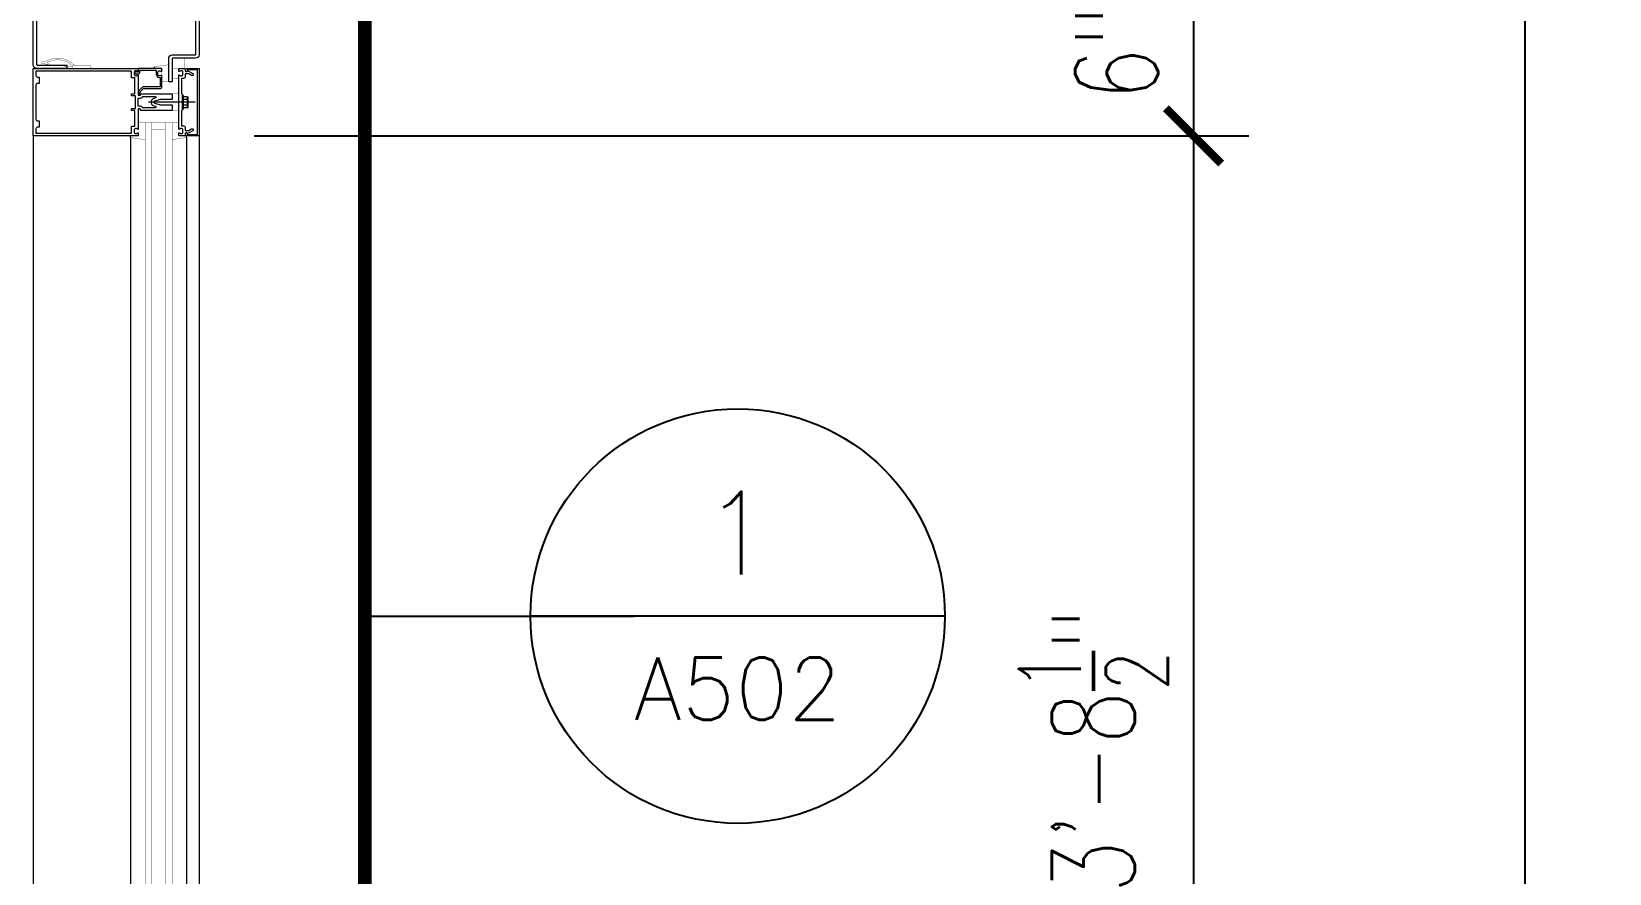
# Model space of a CAD drawing. Header units: inches. Extents: x 3850 to 5846, y -3 to 909.
# Drawn here: x 5740.9 to 5798, y 536.3 to 566.8 of the extents above; entities that cross this region are included whole.
import ezdxf
from ezdxf.enums import TextEntityAlignment as Align

# ---------------------------------------------------------------- set-up
doc = ezdxf.new("R2010")
doc.units = ezdxf.units.IN
doc.header["$LTSCALE"] = 0.5
doc.header["$MEASUREMENT"] = 0
doc.linetypes.add('HIDDEN2', pattern=[0.1875, 0.125, -0.0625])
doc.layers.get('0').update_dxf_attribs({"lineweight": 18})
doc.layers.get('Defpoints').update_dxf_attribs({"color": 140, "lineweight": 18})
for name, color, linetype, lineweight in [('A-Anno-Dims', 211, 'Continuous', 18), ('A-Detl-Fine', 90, 'Continuous', 18), ('A-Detl-Iden', 151, 'Continuous', 25), ('A-Detl-Medm', 31, 'Continuous', 25), ('A-Detl-Thin', 150, 'Continuous', 18), ('A-Detl-Wide', 213, 'Continuous', 50)]:
    doc.layers.add(name, color=color, linetype=linetype, lineweight=lineweight)
doc.styles.add('Arch-Dim', font='romans.shx', dxfattribs={"width": 0.75})
doc.styles.add('RomanS', font='romans.shx')
doc.dimstyles.new('Aec-Arch-I-96', dxfattribs={"dimscale": 96, "dimtxt": 0.09375, "dimasz": 0.0625, "dimexe": 0.0625, "dimexo": 0.0625, "dimgap": 0.03125, "dimtad": 1, "dimdec": 4, "dimzin": 3, "dimdsep": 46, "dimlunit": 4, "dimtxsty": 'Arch-Dim', "dimblk": 'ARCHTICK', "dimcen": 0.09375, "dimazin": 2, "dimtfac": 0.75, "dimtdec": 4, "dimtix": 1, "dimtmove": 2, "dimatfit": 2, "dimfxl": 1, "dimtolj": 1, "dimtzin": 0, "dimarcsym": 0})

# ---------------------------------------------------------------- blocks, each defined once
blk = doc.blocks.new('_ArchTick')
at = {"color": 0, "linetype": 'ByBlock', "const_width": 0.15}
blk.add_lwpolyline([(-0.5, -0.5), (0.5, 0.5)], dxfattribs=at)
blk = doc.blocks.new('Anno_Detail_A2')
at = {"color": 0, "linetype": 'ByBlock', "lineweight": -2}
blk.add_line((2.5, 0), (-2.5, 0), dxfattribs=at)
blk.add_circle((0, 0), 2.5, dxfattribs=at)
at = {"color": 0, "linetype": 'ByBlock', "lineweight": -2, "style": 'RomanS'}
blk.add_attdef('NUMBER', text='', height=1, dxfattribs=at).set_placement((0, 0.5), align=Align.CENTER)
blk.add_attdef('SHEET', text='', height=0.75, dxfattribs=at).set_placement((0, -0.5), align=Align.TOP_CENTER)
blk = doc.blocks.new('*D238')
at = {"layer": 'A-Anno-Dims', "color": 0, "lineweight": -2, "transparency": 16777216}
for p, q in [((5748.92, 569.004), (5796.92, 569.004)), ((5794.92, 409.004), (5794.92, 569.004)), ((5636.92, 409.004), (5796.92, 409.004))]:
    blk.add_line(p, q, dxfattribs=at)
at = {"layer": 'Defpoints', "color": 0, "transparency": 16777216}
for p in [(5746.92, 569.004), (5794.92, 569.004), (5634.92, 409.004)]:
    blk.add_point(p, dxfattribs=at)
at = {"layer": 'A-Anno-Dims', "color": 0, "lineweight": -2, "transparency": 16777216, "xscale": 2, "yscale": 2, "zscale": 2}
for p, rotation in [((5794.92, 569.004), 90), ((5794.92, 409.004), 270)]:
    blk.add_blockref('_ArchTick', p, dxfattribs=dict(at, rotation=rotation))
at = {"layer": 'A-Anno-Dims', "color": 0, "transparency": 16777216, "insert": (5792.135, 489.004), "char_height": 3, "attachment_point": 5, "rotation": 90, "style": 'Arch-Dim'}
blk.add_mtext('\\A1;13\'-4"', dxfattribs=at)
blk = doc.blocks.new('*D241')
at = {"layer": 'A-Anno-Dims', "color": 0, "lineweight": -2, "transparency": 16777216}
for p, q in [((5748.92, 810.25), (5808.921, 810.25)), ((5806.921, 57), (5806.921, 810.25)), ((5748.92, 57), (5808.921, 57))]:
    blk.add_line(p, q, dxfattribs=at)
at = {"layer": 'Defpoints', "color": 0, "transparency": 16777216}
for p in [(5746.92, 810.25), (5806.921, 810.25), (5746.92, 57)]:
    blk.add_point(p, dxfattribs=at)
at = {"layer": 'A-Anno-Dims', "color": 0, "lineweight": -2, "transparency": 16777216, "xscale": 2, "yscale": 2, "zscale": 2}
for p, rotation in [((5806.921, 810.25), 90), ((5806.921, 57), 270)]:
    blk.add_blockref('_ArchTick', p, dxfattribs=dict(at, rotation=rotation))
at = {"layer": 'A-Anno-Dims', "color": 0, "transparency": 16777216, "insert": (5803.296, 433.625), "char_height": 3, "attachment_point": 5, "rotation": 90, "style": 'Arch-Dim'}
blk.add_mtext('\\A1;62\'-9{\\H0.750000x;\\S1/4;}"', dxfattribs=at)
blk = doc.blocks.new('*D254')
at = {"layer": 'A-Detl-Wide', "color": 0, "lineweight": -2, "transparency": 16777216}
for p, q in [((5742.419, 569.003), (5784.92, 569.003)), ((5782.92, 569.003), (5782.92, 563)), ((5748.92, 563), (5784.92, 563))]:
    blk.add_line(p, q, dxfattribs=at)
at = {"layer": 'Defpoints', "color": 0, "transparency": 16777216}
for p in [(5740.419, 569.003), (5746.92, 563), (5782.92, 563)]:
    blk.add_point(p, dxfattribs=at)
at = {"layer": 'A-Detl-Wide', "color": 0, "lineweight": -2, "transparency": 16777216, "xscale": 2, "yscale": 2, "zscale": 2}
for p, rotation in [((5782.92, 569.003), 90), ((5782.92, 563), 270)]:
    blk.add_blockref('_ArchTick', p, dxfattribs=dict(at, rotation=rotation))
at = {"layer": 'A-Detl-Wide', "color": 0, "transparency": 16777216, "insert": (5780.134, 566.001), "char_height": 3, "attachment_point": 5, "rotation": 90, "style": 'Arch-Dim'}
blk.add_mtext('\\A1;6"', dxfattribs=at)
blk = doc.blocks.new('*D255')
at = {"layer": 'A-Detl-Wide', "color": 0, "lineweight": -2, "transparency": 16777216}
for p, q in [((5748.92, 563), (5784.92, 563)), ((5782.92, 563), (5782.92, 518.503)), ((5748.92, 518.503), (5784.92, 518.503))]:
    blk.add_line(p, q, dxfattribs=at)
at = {"layer": 'Defpoints', "color": 0, "transparency": 16777216}
for p in [(5746.92, 563), (5746.92, 518.503), (5782.92, 518.503)]:
    blk.add_point(p, dxfattribs=at)
at = {"layer": 'A-Detl-Wide', "color": 0, "lineweight": -2, "transparency": 16777216, "xscale": 2, "yscale": 2, "zscale": 2}
for p, rotation in [((5782.92, 563), 90), ((5782.92, 518.503), 270)]:
    blk.add_blockref('_ArchTick', p, dxfattribs=dict(at, rotation=rotation))
at = {"layer": 'A-Detl-Wide', "color": 0, "transparency": 16777216, "insert": (5779.295, 540.751), "char_height": 3, "attachment_point": 5, "rotation": 90, "style": 'Arch-Dim'}
blk.add_mtext('\\A1;3\'-8{\\H0.750000x;\\S1/2;}"', dxfattribs=at)

msp = doc.modelspace()

# ---------------------------------------------------------------- linework, layer by layer
at = {"layer": 'A-Detl-Fine'}
for p, q in [((5745.29302, 565.50205), (5745.29302, 565.44341)), ((5746.35572, 564.46471), (5746.31572, 564.46471)), ((5746.31572, 563.96471), (5746.31572, 564.46471)), ((5746.35572, 563.96471), (5746.35572, 564.46471)), ((5746.4954, 564.41763), (5746.35572, 564.41763)), ((5746.49933, 564.02812), (5746.49933, 564.40131)), ((5746.51803, 564.40131), (5746.49933, 564.40131)), ((5746.53033, 564.06253), (5746.53033, 564.3669)), ((5746.78144, 564.22152), (5745.08763, 564.22152)), ((5746.35572, 563.96471), (5746.31572, 563.96471)), ((5746.4954, 564.31617), (5746.35572, 564.31617)), ((5746.4954, 564.11325), (5746.35572, 564.11325)), ((5746.4954, 564.0118), (5746.35572, 564.0118)), ((5746.51803, 564.02812), (5746.49933, 564.02812)), ((5744.43796, 562.94097), (5744.43796, 562.99998)), ((5744.43796, 562.94097), (5744.43796, 518.56169)), ((5746.4701, 562.94097), (5746.4701, 563.00176)), ((5746.4701, 562.94097), (5746.4701, 518.56169))]:
    msp.add_line(p, q, dxfattribs=at)
at = {"layer": 'A-Detl-Fine', "const_width": 0.01111}
for points in [[(5741.25101, 565.68988), (5741.23574, 565.68573), (5741.22486, 565.67485), (5741.22071, 565.65958)], [(5741.22071, 565.65958), (5741.22352, 565.64685), (5741.23119, 565.63664), (5741.24261, 565.63045)], [(5741.24259, 565.63045), (5741.50757, 565.56467)], [(5741.25716, 565.68928), (5741.25518, 565.68959), (5741.25308, 565.6898), (5741.25101, 565.68988)], [(5741.33013, 565.67115), (5741.2572, 565.68926)], [(5741.7957, 565.81563), (5741.7254, 565.81234), (5741.65532, 565.8027), (5741.58609, 565.78706), (5741.51832, 565.76573), (5741.45262, 565.73907), (5741.38962, 565.70741), (5741.32994, 565.67108)], [(5741.7957, 565.75504), (5741.71729, 565.75083), (5741.63974, 565.73848), (5741.5639, 565.71841), (5741.49063, 565.69106), (5741.42079, 565.65685)], [(5741.51592, 565.58167), (5741.42172, 565.65694)], [(5741.50757, 565.56469), (5741.5084, 565.56452), (5741.50925, 565.5644), (5741.5101, 565.56435)], [(5741.5101, 565.56435), (5741.51496, 565.56567), (5741.51841, 565.56913), (5741.51973, 565.57398)], [(5741.51973, 565.57398), (5741.51927, 565.57691), (5741.51795, 565.57954), (5741.5159, 565.58165)], [(5742.40922, 565.5426), (5742.36538, 565.58733), (5742.31821, 565.62856), (5742.26801, 565.66612), (5742.2151, 565.69986), (5742.1598, 565.72962), (5742.10244, 565.75524), (5742.04332, 565.77655), (5741.98277, 565.79341), (5741.9211, 565.80565), (5741.85864, 565.8131), (5741.7957, 565.81563)], [(5742.36103, 565.5051), (5742.31628, 565.55042), (5742.26796, 565.59165), (5742.21642, 565.62864), (5742.16203, 565.66121), (5742.10514, 565.68921), (5742.04611, 565.71248), (5741.98529, 565.73086), (5741.92305, 565.74419), (5741.85973, 565.7523), (5741.7957, 565.75504)], [(5742.36124, 565.50362), (5742.01842, 565.50362)], [(5742.01842, 565.50362), (5742.01842, 565.47332)], [(5742.99565, 565.54077), (5742.40931, 565.54077)], [(5742.99565, 565.44304), (5742.99565, 565.54077)], [(5745.82072, 565.57685), (5745.29302, 565.50205)], [(5746.40817, 565.80846), (5746.39445, 565.74731), (5746.38622, 565.68495), (5746.38348, 565.62198)], [(5746.38348, 565.62198), (5746.38622, 565.55901), (5746.39445, 565.49665), (5746.40817, 565.4355)], [(5742.04873, 565.44304), (5742.03346, 565.44718), (5742.02259, 565.45806), (5742.01844, 565.47332)], [(5742.04873, 565.44304), (5742.99565, 565.44304)], [(5745.29302, 565.44341), (5745.40601, 565.44341)], [(5745.57641, 564.97435), (5745.82072, 564.97435)], [(5745.94286, 565.44267), (5746.18718, 565.44267)], [(5746.18718, 565.09085), (5745.94286, 565.09085)], [(5746.18693, 564.52739), (5745.94264, 564.52739)], [(5745.94264, 563.91565), (5746.18693, 563.91565)], [(5744.72135, 563.46867), (5744.96566, 563.46867)], [(5746.18671, 563.46867), (5745.94239, 563.46867)], [(5744.96566, 562.86619), (5744.43796, 562.94097)], [(5745.94239, 562.86619), (5746.4701, 562.94097)]]:
    msp.add_lwpolyline(points, dxfattribs=at)
at = {"layer": 'A-Detl-Fine', "linetype": 'Continuous', "const_width": 0.01111}
for points in [[(5745.94264, 564.52739), (5745.94264, 564.4663)], [(5745.94264, 563.97672), (5745.94264, 563.91565)]]:
    msp.add_lwpolyline(points, dxfattribs=at)
at = {"layer": 'A-Detl-Fine'}
for centre, radius, start, end in [((5746.47602, 564.3669), 0.05431, 290.9107, 69.0893), ((5746.36548, 564.21471), 0.16485, 322.0123, 37.9877), ((5746.47602, 564.06253), 0.05431, 290.9107, 69.0893)]:
    msp.add_arc(centre, radius, start, end, dxfattribs=at)
at = {"layer": 'A-Detl-Iden', "linetype": 'HIDDEN2', "const_width": 0.5, "flags": 128}
msp.add_lwpolyline([(5622.91919, 512.00268, 0.41421356), (5626.91919, 508.00268), (5748.91991, 508.00268, 0.41421356), (5752.91991, 512.00268), (5752.91991, 572.99998, 0.41421356), (5748.91991, 576.99998), (5626.91919, 576.99998, 0.41421356), (5622.91919, 572.99998)], format="xyb", close=True, dxfattribs=at)
at = {"layer": 'A-Detl-Medm', "linetype": 'Continuous', "const_width": 0.01111}
for points in [[(5744.96542, 563.48859), (5745.94264, 563.48859)], [(5744.96542, 518.01407), (5744.96542, 563.48859)], [(5745.20971, 518.01407), (5745.20971, 563.48859)], [(5745.20971, 563.2443), (5745.69832, 563.2443)], [(5745.69832, 563.48859), (5745.69832, 518.01407)], [(5745.94264, 563.48859), (5745.94264, 518.01407)]]:
    msp.add_lwpolyline(points, dxfattribs=at)
at = {"layer": 'A-Detl-Thin'}
for p, q in [((5740.91905, 562.99998), (5740.91905, 565.44304)), ((5740.91905, 565.44304), (5744.70157, 565.44304)), ((5744.4475, 565.34531), (5741.01677, 565.34531)), ((5741.01677, 565.34531), (5741.01677, 565.18896)), ((5741.01677, 565.18896), (5741.01681, 565.18896)), ((5741.01681, 565.18896), (5741.0248, 565.15938)), ((5741.0248, 565.15938), (5741.04583, 565.13834)), ((5741.04583, 565.13834), (5741.07541, 565.13034)), ((5741.07541, 565.13034), (5741.07541, 565.13032)), ((5741.07541, 565.13032), (5741.13405, 565.13032)), ((5741.13405, 565.13032), (5741.13405, 564.90069)), ((5744.4475, 565.34529), (5744.4475, 565.34531)), ((5744.4623, 565.34129), (5744.4475, 565.34529)), ((5744.47281, 565.33078), (5744.4623, 565.34129)), ((5744.47679, 565.316), (5744.47281, 565.33078)), ((5744.47681, 565.316), (5744.47679, 565.316)), ((5744.47681, 565.11568), (5744.47681, 565.316)), ((5744.47684, 565.11568), (5744.47681, 565.11568)), ((5744.47951, 565.10583), (5744.47684, 565.11568)), ((5744.4865, 565.09883), (5744.47951, 565.10583)), ((5744.49635, 565.09615), (5744.4865, 565.09883)), ((5744.49635, 565.09613), (5744.49635, 565.09615)), ((5744.59896, 565.09613), (5744.49635, 565.09613)), ((5744.57455, 565.31015), (5744.57453, 565.31015)), ((5744.57453, 565.31015), (5744.57453, 565.22414)), ((5744.57453, 565.22414), (5744.57455, 565.22414)), ((5744.5812, 565.3348), (5744.57455, 565.31015)), ((5744.57455, 565.22414), (5744.5812, 565.19948)), ((5744.59873, 565.35234), (5744.5812, 565.3348)), ((5744.5812, 565.19948), (5744.59873, 565.18195)), ((5744.60426, 565.30203), (5744.59403, 565.28079)), ((5744.59403, 565.28079), (5744.60178, 565.25994)), ((5744.62339, 565.359), (5744.59873, 565.35234)), ((5744.59873, 565.18195), (5744.62339, 565.17529)), ((5744.59896, 564.52739), (5744.59896, 565.09613)), ((5744.60178, 565.25994), (5744.62339, 565.25054)), ((5744.64802, 565.33981), (5744.60424, 565.30204)), ((5744.60424, 565.30204), (5744.60426, 565.30203)), ((5744.63366, 565.359), (5744.62339, 565.359)), ((5744.62339, 565.25054), (5744.72112, 565.25054)), ((5744.62339, 565.17529), (5744.63366, 565.17529)), ((5744.63368, 565.35898), (5744.63366, 565.359)), ((5744.63366, 565.1753), (5744.65656, 565.17832)), ((5744.63366, 565.17529), (5744.63366, 565.1753)), ((5744.6566, 565.35595), (5744.63368, 565.35898)), ((5744.64804, 565.33977), (5744.64802, 565.33981)), ((5744.65853, 565.34333), (5744.64804, 565.33977)), ((5744.65656, 565.17832), (5744.67772, 565.18712)), ((5744.67777, 565.34714), (5744.6566, 565.35595)), ((5744.66807, 565.33896), (5744.65853, 565.34333)), ((5744.67223, 565.3287), (5744.66807, 565.33896)), ((5744.67224, 565.3287), (5744.67223, 565.3287)), ((5744.67224, 565.30915), (5744.67224, 565.3287)), ((5744.72112, 565.30915), (5744.67224, 565.30915)), ((5744.67772, 565.18712), (5744.69602, 565.20123)), ((5744.69607, 565.333), (5744.67777, 565.34714)), ((5744.69602, 565.20123), (5744.69607, 565.20123)), ((5744.70666, 565.3287), (5744.69607, 565.33306)), ((5744.69607, 565.33306), (5744.69607, 565.333)), ((5744.69607, 565.20123), (5744.70666, 565.20558)), ((5744.70157, 565.44304), (5744.70157, 565.443)), ((5744.70157, 565.443), (5744.71142, 565.44034)), ((5744.71665, 565.33283), (5744.70666, 565.3287)), ((5744.70666, 565.20558), (5744.71665, 565.20146)), ((5744.71142, 565.44034), (5744.71842, 565.43334)), ((5744.72108, 565.34336), (5744.71665, 565.33283)), ((5744.71665, 565.20146), (5744.72108, 565.19092)), ((5744.71842, 565.43334), (5744.72108, 565.42349)), ((5744.72108, 565.42349), (5744.72112, 565.42349)), ((5744.72112, 565.34336), (5744.72108, 565.34336)), ((5744.72108, 565.19092), (5744.72112, 565.19092)), ((5744.72379, 565.43334), (5744.72112, 565.42349)), ((5744.72112, 565.42349), (5744.72112, 565.34336)), ((5744.72112, 565.42349), (5744.72112, 565.30915)), ((5744.72112, 565.25055), (5744.7507, 565.25853)), ((5744.72112, 565.25054), (5744.72112, 565.25055)), ((5744.72112, 565.19092), (5744.72112, 564.84693)), ((5744.7308, 565.44035), (5744.72379, 565.43334)), ((5744.74064, 565.44302), (5744.7308, 565.44035)), ((5745.55664, 565.44304), (5744.74064, 565.44304)), ((5744.74064, 565.44304), (5744.74064, 565.44302)), ((5744.7507, 565.25853), (5744.77173, 565.27956)), ((5744.77173, 565.27956), (5744.77972, 565.30913)), ((5744.77972, 565.30913), (5744.77974, 565.30915)), ((5744.77974, 565.30915), (5744.77974, 565.3844)), ((5744.77974, 565.3844), (5745.37096, 565.3844)), ((5745.37096, 565.3844), (5745.37096, 565.22414)), ((5745.37096, 565.22414), (5745.37098, 565.22414)), ((5745.37098, 565.22414), (5745.38563, 565.16989)), ((5745.38563, 565.16989), (5745.4242, 565.13132)), ((5745.4242, 565.13132), (5745.47846, 565.11667)), ((5745.4296, 565.22414), (5745.4296, 565.31015)), ((5745.4296, 565.31015), (5745.42962, 565.31015)), ((5745.42962, 565.22414), (5745.4296, 565.22414)), ((5745.42962, 565.31015), (5745.43629, 565.33479)), ((5745.43629, 565.1995), (5745.42962, 565.22414)), ((5745.43629, 565.33479), (5745.45381, 565.3523)), ((5745.45381, 565.18198), (5745.43629, 565.1995)), ((5745.45381, 565.3523), (5745.47846, 565.35898)), ((5745.47846, 565.1753), (5745.45381, 565.18198)), ((5745.47846, 565.35898), (5745.47846, 565.359)), ((5745.47846, 565.359), (5745.48872, 565.359)), ((5745.47846, 565.17529), (5745.47846, 565.1753)), ((5745.48872, 565.17529), (5745.47846, 565.17529)), ((5745.47846, 565.11667), (5745.47846, 565.11665)), ((5745.47846, 565.11665), (5745.51755, 565.11665)), ((5745.48872, 565.359), (5745.48874, 565.35898)), ((5745.51162, 565.17834), (5745.48872, 565.1753)), ((5745.48872, 565.1753), (5745.48872, 565.17529)), ((5745.48874, 565.35898), (5745.51166, 565.35593)), ((5745.53278, 565.18714), (5745.51162, 565.17834)), ((5745.51166, 565.35593), (5745.53282, 565.34711)), ((5745.51755, 565.11665), (5745.51755, 564.77657)), ((5745.5511, 565.20125), (5745.53278, 565.18714)), ((5745.53282, 565.34711), (5745.55114, 565.333)), ((5745.55114, 565.20123), (5745.5511, 565.20125)), ((5745.55114, 565.333), (5745.55114, 565.33306)), ((5745.55114, 565.33306), (5745.56172, 565.3287)), ((5745.56172, 565.20559), (5745.55114, 565.20123)), ((5745.55664, 565.443), (5745.55664, 565.44304)), ((5745.56649, 565.44035), (5745.55664, 565.443)), ((5745.56172, 565.3287), (5745.57172, 565.33283)), ((5745.57172, 565.20146), (5745.56172, 565.20559)), ((5745.57349, 565.43334), (5745.56649, 565.44035)), ((5745.57172, 565.33283), (5745.57614, 565.34336)), ((5745.57614, 565.19092), (5745.57172, 565.20146)), ((5745.57614, 565.42349), (5745.57349, 565.43334)), ((5745.57618, 565.42349), (5745.57614, 565.42349)), ((5745.57614, 565.34336), (5745.57618, 565.34336)), ((5745.57618, 565.19092), (5745.57614, 565.19092)), ((5745.57618, 565.34336), (5745.57618, 565.42349)), ((5745.57618, 564.77657), (5745.57618, 565.19092)), ((5746.42734, 565.36485), (5746.42734, 565.3844)), ((5746.42734, 565.3844), (5746.42738, 565.3844)), ((5746.42738, 565.36485), (5746.42734, 565.36485)), ((5746.42738, 565.3844), (5746.43539, 565.41397)), ((5746.43271, 565.34515), (5746.42738, 565.36485)), ((5746.44672, 565.33114), (5746.43271, 565.34515)), ((5746.43539, 565.41397), (5746.45641, 565.43499)), ((5746.46643, 565.3258), (5746.44672, 565.33114)), ((5746.45641, 565.43499), (5746.48598, 565.443)), ((5746.48614, 565.33113), (5746.46643, 565.3258)), ((5746.48598, 565.443), (5746.48598, 565.44304)), ((5746.48598, 565.44304), (5746.91986, 565.44304)), ((5746.50015, 565.34514), (5746.48614, 565.33113)), ((5746.50549, 565.36485), (5746.50015, 565.34514)), ((5746.5055, 565.36485), (5746.50549, 565.36485)), ((5746.86122, 565.39418), (5746.5055, 565.39418)), ((5746.5055, 565.39418), (5746.5055, 565.36485)), ((5746.86122, 563.04886), (5746.86122, 565.39418)), ((5746.91986, 565.44304), (5746.91986, 562.99998)), ((5741.01681, 564.84205), (5741.01677, 564.84205)), ((5741.01677, 564.84205), (5741.01677, 563.60099)), ((5741.0248, 564.87163), (5741.01681, 564.84205)), ((5741.04583, 564.89267), (5741.0248, 564.87163)), ((5741.07541, 564.90067), (5741.04583, 564.89267)), ((5741.13405, 564.90069), (5741.07541, 564.90069)), ((5741.07541, 564.90069), (5741.07541, 564.90067)), ((5744.47681, 564.46875), (5744.47681, 564.50784)), ((5744.47681, 564.50784), (5744.47682, 564.50784)), ((5744.47684, 564.46875), (5744.47681, 564.46875)), ((5744.47682, 564.50784), (5744.4795, 564.51769)), ((5744.47951, 564.4589), (5744.47684, 564.46875)), ((5744.4795, 564.51769), (5744.4865, 564.52469)), ((5744.4865, 564.4519), (5744.47951, 564.4589)), ((5744.4865, 564.52469), (5744.49635, 564.52735)), ((5744.49635, 564.44922), (5744.4865, 564.4519)), ((5744.49635, 564.52735), (5744.49635, 564.52739)), ((5744.49635, 564.52739), (5744.59896, 564.52739)), ((5744.49635, 564.44921), (5744.49635, 564.44922)), ((5744.62339, 564.44921), (5744.49635, 564.44921)), ((5744.62339, 563.99382), (5744.62339, 564.44921)), ((5744.72112, 564.84693), (5744.70646, 564.83227)), ((5744.70646, 564.83227), (5744.72112, 564.81762)), ((5744.72112, 564.81762), (5744.72112, 564.47852)), ((5744.72112, 564.47852), (5744.72245, 564.47359)), ((5744.72112, 564.072), (5744.72112, 564.37102)), ((5744.72112, 564.37102), (5744.78561, 564.37102)), ((5744.72245, 564.47359), (5744.72596, 564.47009)), ((5744.72596, 564.47009), (5744.73088, 564.46875)), ((5744.72894, 564.59579), (5744.72892, 564.59579)), ((5744.72892, 564.59579), (5744.72892, 564.4883)), ((5744.72892, 564.4883), (5744.72894, 564.4883)), ((5744.73094, 564.611), (5744.72894, 564.59579)), ((5744.72894, 564.4883), (5744.73161, 564.47845)), ((5744.73088, 564.46875), (5744.78561, 564.46875)), ((5744.73677, 564.62506), (5744.73094, 564.611)), ((5744.73161, 564.47845), (5744.73861, 564.47144)), ((5744.74611, 564.63724), (5744.73677, 564.62506)), ((5744.73861, 564.47144), (5744.74846, 564.46877)), ((5744.86825, 564.7594), (5744.74611, 564.63726)), ((5744.74611, 564.63726), (5744.74611, 564.63724)), ((5744.74846, 564.46877), (5744.74846, 564.46875)), ((5744.74846, 564.46875), (5744.76801, 564.46875)), ((5744.76801, 564.46879), (5744.77786, 564.47145)), ((5744.76801, 564.46875), (5744.76801, 564.46879)), ((5744.77786, 564.47145), (5744.78486, 564.47845)), ((5744.78486, 564.47845), (5744.78752, 564.4883)), ((5744.78559, 564.37104), (5744.82429, 564.37821)), ((5744.78561, 564.37102), (5744.78559, 564.37104)), ((5744.78561, 564.46877), (5744.79054, 564.47009)), ((5744.78561, 564.46875), (5744.78561, 564.46877)), ((5744.78752, 564.4883), (5744.78756, 564.4883)), ((5744.78756, 564.59579), (5744.90972, 564.71795)), ((5744.78756, 564.4883), (5744.78756, 564.59579)), ((5744.79054, 564.47009), (5744.79404, 564.47359)), ((5744.79404, 564.47359), (5744.79536, 564.47852)), ((5744.79536, 564.47852), (5744.79538, 564.47852)), ((5744.79538, 564.47852), (5744.79538, 564.51761)), ((5744.79538, 564.51761), (5744.79539, 564.51761)), ((5744.79539, 564.51761), (5744.79674, 564.52253)), ((5744.79674, 564.52253), (5744.80024, 564.52603)), ((5744.80024, 564.52603), (5744.80516, 564.52735)), ((5744.80516, 564.52735), (5744.80516, 564.52739)), ((5744.80516, 564.52739), (5745.94264, 564.52739)), ((5744.82429, 564.37821), (5744.85734, 564.39843)), ((5744.85734, 564.39843), (5744.88134, 564.42962)), ((5744.86827, 564.7594), (5744.86825, 564.7594)), ((5744.88045, 564.76874), (5744.86827, 564.7594)), ((5744.89451, 564.77456), (5744.88045, 564.76874)), ((5744.88134, 564.42962), (5744.88136, 564.42966)), ((5744.88136, 564.42966), (5745.3343, 564.42966)), ((5744.90972, 564.77657), (5744.89451, 564.77456)), ((5745.51755, 564.77657), (5744.90972, 564.77657)), ((5744.90972, 564.71795), (5745.51755, 564.71795)), ((5745.284, 564.35651), (5745.23325, 564.33187)), ((5745.34188, 564.37203), (5745.28399, 564.35651)), ((5745.28399, 564.35651), (5745.284, 564.35651)), ((5745.3343, 564.42966), (5745.3343, 564.42964)), ((5745.3343, 564.42964), (5745.35885, 564.41667)), ((5745.36223, 564.39092), (5745.34188, 564.37205)), ((5745.34188, 564.37205), (5745.34188, 564.37203)), ((5745.35885, 564.41667), (5745.36223, 564.39092)), ((5745.51755, 564.71797), (5745.54712, 564.72595)), ((5745.51755, 564.71795), (5745.51755, 564.71797)), ((5745.54712, 564.72595), (5745.56815, 564.74697)), ((5745.56815, 564.74697), (5745.57614, 564.77655)), ((5745.57614, 564.77655), (5745.57618, 564.77657)), ((5745.94264, 564.52739), (5745.94264, 564.4883)), ((5745.94264, 564.4883), (5745.9573, 564.47363)), ((5745.9573, 564.47363), (5745.94264, 564.45897)), ((5745.94264, 564.45897), (5745.94264, 564.38765)), ((5745.94264, 564.38765), (5745.9573, 564.37299)), ((5745.9573, 564.37299), (5745.94264, 564.35832)), ((5745.94264, 564.35832), (5745.94264, 564.31923)), ((5744.47681, 563.93519), (5744.47681, 563.97429)), ((5744.47681, 563.97429), (5744.47682, 563.97429)), ((5744.47684, 563.93519), (5744.47681, 563.93519)), ((5744.47682, 563.97429), (5744.4795, 563.98413)), ((5744.47951, 563.92535), (5744.47684, 563.93519)), ((5744.4795, 563.98413), (5744.4865, 563.99113)), ((5744.4865, 563.91834), (5744.47951, 563.92535)), ((5744.4865, 563.99113), (5744.49635, 563.99379)), ((5744.49635, 563.91567), (5744.4865, 563.91834)), ((5744.49635, 563.99379), (5744.49635, 563.99382)), ((5744.49635, 563.99382), (5744.62339, 563.99382)), ((5744.49635, 563.91565), (5744.49635, 563.91567)), ((5744.59896, 563.91565), (5744.49635, 563.91565)), ((5744.59896, 563.34691), (5744.59896, 563.91565)), ((5744.78561, 564.072), (5744.72112, 564.072)), ((5744.72245, 563.96943), (5744.72112, 563.9645)), ((5744.72112, 563.9645), (5744.72112, 563.62541)), ((5744.72596, 563.97293), (5744.72245, 563.96943)), ((5744.73088, 563.97427), (5744.72596, 563.97293)), ((5744.78561, 563.97429), (5744.73088, 563.97429)), ((5744.73088, 563.97429), (5744.73088, 563.97427)), ((5744.78565, 564.07198), (5744.78561, 564.072)), ((5744.78561, 563.97425), (5744.78561, 563.97429)), ((5744.79054, 563.97293), (5744.78561, 563.97425)), ((5744.82434, 564.06478), (5744.78565, 564.07198)), ((5744.79404, 563.96943), (5744.79054, 563.97293)), ((5744.79536, 563.9645), (5744.79404, 563.96943)), ((5744.79538, 563.9645), (5744.79536, 563.9645)), ((5744.79538, 563.92541), (5744.79538, 563.9645)), ((5744.79539, 563.92541), (5744.79538, 563.92541)), ((5744.79674, 563.92049), (5744.79539, 563.92541)), ((5744.80024, 563.91699), (5744.79674, 563.92049)), ((5744.80516, 563.91565), (5744.80024, 563.91699)), ((5745.94264, 563.91565), (5744.80516, 563.91565)), ((5744.85738, 564.04454), (5744.82434, 564.06478)), ((5744.88136, 564.01332), (5744.85738, 564.04454)), ((5745.3343, 564.01336), (5744.88136, 564.01336)), ((5744.88136, 564.01336), (5744.88136, 564.01332)), ((5745.19942, 564.2933), (5745.18251, 564.24637)), ((5745.18251, 564.24637), (5745.18251, 564.19666)), ((5745.18251, 564.19666), (5745.19942, 564.14974)), ((5745.23325, 564.33187), (5745.19942, 564.2933)), ((5745.19942, 564.14974), (5745.23325, 564.11117)), ((5745.23325, 564.11117), (5745.284, 564.08653)), ((5745.30929, 564.26211), (5745.2816, 564.2386)), ((5745.2816, 564.2386), (5745.2816, 564.20444)), ((5745.2816, 564.20444), (5745.30929, 564.18093)), ((5745.284, 564.08653), (5745.28399, 564.08651)), ((5745.28399, 564.08651), (5745.34188, 564.07101)), ((5745.52243, 564.31923), (5745.30929, 564.26213)), ((5745.30929, 564.26213), (5745.30929, 564.26211)), ((5745.30929, 564.18093), (5745.30929, 564.18091)), ((5745.30929, 564.18091), (5745.52243, 564.12379)), ((5745.35884, 564.02636), (5745.3343, 564.0134)), ((5745.3343, 564.0134), (5745.3343, 564.01336)), ((5745.34188, 564.07101), (5745.34189, 564.07099)), ((5745.34189, 564.07099), (5745.36224, 564.0521)), ((5745.36224, 564.0521), (5745.35884, 564.02636)), ((5745.94264, 564.31923), (5745.52243, 564.31923)), ((5745.52243, 564.12379), (5745.94264, 564.12379)), ((5745.94264, 564.12379), (5745.94264, 564.0847)), ((5745.94264, 564.0847), (5745.9573, 564.07005)), ((5745.9573, 564.07005), (5745.94264, 564.05539)), ((5745.94264, 564.05539), (5745.94264, 563.98405)), ((5745.94264, 563.98405), (5745.9573, 563.96939)), ((5745.9573, 563.96939), (5745.94264, 563.95474)), ((5745.94264, 563.95474), (5745.94264, 563.91565)), ((5741.01677, 563.60099), (5741.01681, 563.60099)), ((5741.01681, 563.25406), (5741.01677, 563.25406)), ((5741.01677, 563.25406), (5741.01677, 563.09771)), ((5741.01681, 563.60099), (5741.0248, 563.57141)), ((5741.0248, 563.28364), (5741.01681, 563.25406)), ((5741.0248, 563.57141), (5741.04583, 563.55037)), ((5741.04583, 563.30468), (5741.0248, 563.28364)), ((5741.04583, 563.55037), (5741.07541, 563.54237)), ((5741.07541, 563.31268), (5741.04583, 563.30468)), ((5741.07541, 563.54237), (5741.07541, 563.54235)), ((5741.07541, 563.54235), (5741.13405, 563.54235)), ((5741.13405, 563.3127), (5741.07541, 563.3127)), ((5741.07541, 563.3127), (5741.07541, 563.31268)), ((5741.13405, 563.54235), (5741.13405, 563.3127)), ((5744.47681, 563.12702), (5744.47681, 563.32736)), ((5744.47681, 563.32736), (5744.47682, 563.32736)), ((5744.47682, 563.32736), (5744.4795, 563.33721)), ((5744.4795, 563.33721), (5744.4865, 563.34421)), ((5744.4865, 563.34421), (5744.49635, 563.34687)), ((5744.49635, 563.34687), (5744.49635, 563.34691)), ((5744.49635, 563.34691), (5744.59896, 563.34691)), ((5744.57455, 563.21888), (5744.57453, 563.21888)), ((5744.57453, 563.21888), (5744.57453, 563.13289)), ((5744.5812, 563.24354), (5744.57455, 563.21888)), ((5744.59873, 563.26107), (5744.5812, 563.24354)), ((5744.62339, 563.26773), (5744.59873, 563.26107)), ((5744.63366, 563.26775), (5744.62339, 563.26775)), ((5744.62339, 563.26775), (5744.62339, 563.26773)), ((5744.63368, 563.26773), (5744.63366, 563.26775)), ((5744.6566, 563.26471), (5744.63368, 563.26773)), ((5744.67777, 563.25589), (5744.6566, 563.26471)), ((5744.69607, 563.24175), (5744.67777, 563.25589)), ((5744.70666, 563.23746), (5744.69607, 563.24181)), ((5744.69607, 563.24181), (5744.69607, 563.24175)), ((5744.72112, 563.62541), (5744.70646, 563.61075)), ((5744.70646, 563.61075), (5744.72112, 563.59609)), ((5744.71665, 563.24158), (5744.70666, 563.23746)), ((5744.72108, 563.25211), (5744.71665, 563.24158)), ((5744.72112, 563.25211), (5744.72108, 563.25211)), ((5744.72112, 563.59609), (5744.72112, 563.25211)), ((5744.70157, 562.99998), (5740.91905, 562.99998)), ((5740.91905, 562.99998), (5740.9192, 519.38033)), ((5741.01677, 563.09771), (5744.4475, 563.09771)), ((5744.4475, 563.09773), (5744.46228, 563.10172)), ((5744.4475, 563.09771), (5744.4475, 563.09773)), ((5744.46228, 563.10172), (5744.4728, 563.11223)), ((5744.4728, 563.11223), (5744.47679, 563.12702)), ((5744.47679, 563.12702), (5744.47681, 563.12702)), ((5744.57453, 563.13289), (5744.57455, 563.13289)), ((5744.57455, 563.13289), (5744.5812, 563.10824)), ((5744.5812, 563.10824), (5744.59873, 563.0907)), ((5744.59873, 563.0907), (5744.62339, 563.08404)), ((5744.62339, 563.08404), (5744.63366, 563.08404)), ((5744.63366, 563.08406), (5744.65656, 563.08707)), ((5744.63366, 563.08404), (5744.63366, 563.08406)), ((5744.65656, 563.08707), (5744.67772, 563.09587)), ((5744.67772, 563.09587), (5744.69602, 563.10998)), ((5744.69602, 563.10998), (5744.69607, 563.10996)), ((5744.69607, 563.10996), (5744.70666, 563.11432)), ((5744.71142, 563.00268), (5744.70157, 563.00002)), ((5744.70157, 563.00002), (5744.70157, 562.99998)), ((5744.70666, 563.11432), (5744.71665, 563.11019)), ((5744.71842, 563.00968), (5744.71142, 563.00268)), ((5744.71665, 563.11019), (5744.72108, 563.09966)), ((5744.72108, 563.01953), (5744.71842, 563.00968)), ((5744.72108, 563.09966), (5744.72112, 563.09966)), ((5744.72112, 563.01953), (5744.72108, 563.01953)), ((5744.72112, 563.09966), (5744.72112, 563.01953)), ((5746.42734, 563.05862), (5746.42734, 563.07817)), ((5746.42734, 563.07817), (5746.42738, 563.07817)), ((5746.42736, 563.05862), (5746.42734, 563.05862)), ((5746.43538, 563.02905), (5746.42736, 563.05862)), ((5746.42738, 563.07817), (5746.43271, 563.09788)), ((5746.43271, 563.09788), (5746.44672, 563.11189)), ((5746.45641, 563.00803), (5746.43538, 563.02905)), ((5746.44672, 563.11189), (5746.46643, 563.11722)), ((5746.48598, 563.00002), (5746.45641, 563.00803)), ((5746.46643, 563.11722), (5746.48614, 563.11188)), ((5746.48598, 562.99998), (5746.48598, 563.00002)), ((5746.91986, 562.99998), (5746.48598, 562.99998)), ((5746.48614, 563.11188), (5746.50015, 563.09787)), ((5746.50015, 563.09787), (5746.50549, 563.07817)), ((5746.50549, 563.07817), (5746.5055, 563.07817)), ((5746.5055, 563.07817), (5746.5055, 563.04886)), ((5746.5055, 563.04886), (5746.86122, 563.04886)), ((5746.91986, 562.99998), (5746.91986, 519.38029))]:
    msp.add_line(p, q, dxfattribs=at)
for points in [[(5746.91984, 572.06547), (5746.91984, 565.93449, -0.41421356), (5746.79484, 565.80949), (5745.95826, 565.80949, 0.41421356), (5745.94264, 565.79387), (5745.94264, 564.95443), (5745.82048, 564.95443), (5745.82048, 565.80665, -0.41421356), (5745.94548, 565.93165), (5746.78206, 565.93165, 0.41421356), (5746.79768, 565.94728), (5746.79768, 572.05269, 0.41421356), (5746.78206, 572.06831), (5745.94548, 572.06831, -0.41421356), (5745.82048, 572.19331), (5745.82048, 573.04553), (5745.94264, 573.04553), (5745.94264, 572.20609, 0.41421356), (5745.95826, 572.19047), (5746.79484, 572.19047, -0.41421356)], [(5741.04405, 565.44304, -0.41421356), (5740.91905, 565.56804), (5740.91905, 572.43192, -0.41421356), (5741.04405, 572.55692), (5742.13495, 572.55692), (5742.13495, 572.43476), (5741.05683, 572.43476, 0.41421356), (5741.0412, 572.41914), (5741.0412, 565.58082, 0.41421356), (5741.05683, 565.5652), (5742.13495, 565.5652), (5742.13495, 565.44304)]]:
    msp.add_lwpolyline(points, format="xyb", close=True, dxfattribs=at)
msp.add_lwpolyline([(5746.65209, 563.25477), (5746.65211, 563.25475), (5746.67185, 563.25998), (5746.69099, 563.25484), (5746.70547, 563.24045), (5746.7107, 563.2207), (5746.70556, 563.20157), (5746.69116, 563.18708), (5746.69118, 563.18706), (5746.51272, 563.08404), (5746.5127, 563.084), (5746.4802, 563.11555), (5746.43832, 563.10868), (5746.41759, 563.0684), (5746.41756, 563.0684), (5746.41756, 563.02931), (5746.41754, 563.02931), (5746.41353, 563.01453), (5746.40303, 563.00402), (5746.38825, 563.00002), (5746.38825, 562.99998), (5746.20648, 562.99998), (5746.20648, 563.00002), (5746.19663, 563.00268), (5746.18964, 563.00968), (5746.18697, 563.01953), (5746.18693, 563.01953), (5746.18693, 563.09966), (5746.18695, 563.09966), (5746.1914, 563.11019), (5746.2014, 563.11432), (5746.21198, 563.10996), (5746.21201, 563.11002), (5746.2303, 563.09589), (5746.25147, 563.08709), (5746.2744, 563.08406), (5746.2744, 563.08404), (5746.28466, 563.08404), (5746.28466, 563.08406), (5746.30931, 563.09071), (5746.32684, 563.10823), (5746.3335, 563.13289), (5746.33352, 563.13289), (5746.33352, 563.21888), (5746.3335, 563.21888), (5746.32685, 563.24352), (5746.30933, 563.26105), (5746.28466, 563.26772), (5746.28466, 563.26775), (5746.2744, 563.26775), (5746.2744, 563.26773), (5746.25148, 563.26471), (5746.23032, 563.25591), (5746.21201, 563.24177), (5746.21198, 563.24181), (5746.2014, 563.23746), (5746.19141, 563.24158), (5746.18697, 563.25211), (5746.18693, 563.25211), (5746.18693, 564.00163), (5746.17229, 564.0163), (5746.18693, 564.03096), (5746.18693, 564.41208), (5746.17229, 564.42672), (5746.18693, 564.44139), (5746.18693, 565.19092), (5746.18695, 565.19092), (5746.1914, 565.20146), (5746.2014, 565.20558), (5746.21198, 565.20123), (5746.21201, 565.20127), (5746.2303, 565.18714), (5746.25147, 565.17833), (5746.2744, 565.1753), (5746.2744, 565.17529), (5746.28466, 565.17529), (5746.28466, 565.1753), (5746.30931, 565.18195), (5746.32684, 565.19948), (5746.3335, 565.22414), (5746.33352, 565.22414), (5746.33352, 565.31015), (5746.3335, 565.31015), (5746.32685, 565.33479), (5746.30933, 565.35232), (5746.28466, 565.35898), (5746.28466, 565.359), (5746.2744, 565.359), (5746.2744, 565.35898), (5746.25148, 565.35596), (5746.23032, 565.34715), (5746.21201, 565.33302), (5746.21198, 565.33306), (5746.2014, 565.3287), (5746.19141, 565.33283), (5746.18697, 565.34336), (5746.18693, 565.34336), (5746.18693, 565.42349), (5746.18697, 565.42349), (5746.18964, 565.43334), (5746.19663, 565.44034), (5746.20648, 565.443), (5746.20648, 565.44304), (5746.38825, 565.44304), (5746.38825, 565.44302), (5746.40303, 565.43902), (5746.41354, 565.42851), (5746.41754, 565.41373), (5746.41756, 565.41373), (5746.41756, 565.37464), (5746.41759, 565.37464), (5746.4383, 565.33436), (5746.48018, 565.32747), (5746.5127, 565.359), (5746.51272, 565.359), (5746.69118, 565.25596), (5746.69118, 565.25592), (5746.70558, 565.24144), (5746.7107, 565.22231), (5746.70545, 565.20257), (5746.69098, 565.18817), (5746.67185, 565.18304), (5746.65211, 565.18827), (5746.65209, 565.18825), (5746.54931, 565.2476), (5746.41756, 565.2476), (5746.41756, 565.13619), (5746.41754, 565.13618), (5746.40952, 565.10661), (5746.38851, 565.0856), (5746.35894, 565.07759), (5746.35894, 565.07756), (5746.28466, 565.07756), (5746.28466, 564.53912), (5746.30909, 564.51467), (5746.30909, 564.23616), (5746.29443, 564.22152), (5746.30909, 564.20685), (5746.30909, 563.92835), (5746.28466, 563.90392), (5746.28466, 563.36546), (5746.35894, 563.36546), (5746.35894, 563.36545), (5746.38852, 563.35743), (5746.40954, 563.3364), (5746.41754, 563.30683), (5746.41756, 563.30684), (5746.41756, 563.19544), (5746.54931, 563.19544)], close=True, dxfattribs=at)

# ---------------------------------------------------------------- block references
at = {"layer": 'A-Detl-Iden'}
ref = msp.add_blockref('Anno_Detail_A2', (5766.41991, 545.62498), dxfattribs=dict(at, xscale=3, yscale=3, zscale=3))
ref.add_attrib('SHEET', 'A502', dxfattribs={"layer": '0', "color": 0, "linetype": 'ByBlock', "lineweight": -2, "height": 2.25, "style": 'Arch-Dim'}).set_placement((5766.41991, 544.12498), align=Align.TOP_CENTER)
ref.add_attrib('NUMBER', '1', dxfattribs={"layer": '0', "color": 0, "linetype": 'ByBlock', "lineweight": -2, "height": 3, "style": 'Arch-Dim'}).set_placement((5766.41991, 547.12498), align=Align.CENTER)

# ---------------------------------------------------------------- dimensions: what is measured, and where the dimension line sits
at = {"layer": 'A-Anno-Dims'}
for base, p1, p2, picture, middle in [((5806.92053, 810.24998), (5746.91997, 57.00008), (5746.91997, 810.24998), '*D241', (5803.29553, 433.62503)), ((5794.92031, 569.00438), (5634.91997, 409.00428), (5746.91997, 569.00438), '*D238', (5792.13459, 489.00433))]:
    dim = msp.add_linear_dim(base=base, p1=p1, p2=p2, angle=90, dimstyle='Aec-Arch-I-96', override={"dimscale": 32}, dxfattribs=at)
    dim.commit()
    dim.dimension.update_dxf_attribs({"geometry": picture, "text_midpoint": middle})
at = {"layer": 'A-Detl-Wide'}
for base, p1, p2, picture, middle in [((5782.92008, 562.99998), (5740.41901, 569.00268), (5746.91986, 562.99998), '*D254', (5780.13437, 566.00133)), ((5782.92008, 518.50268), (5746.91986, 562.99998), (5746.91986, 518.50268), '*D255', (5779.29508, 540.75133))]:
    dim = msp.add_linear_dim(base=base, p1=p1, p2=p2, angle=90, dimstyle='Aec-Arch-I-96', override={"dimscale": 32}, dxfattribs=at)
    dim.commit()
    dim.dimension.update_dxf_attribs({"geometry": picture, "text_midpoint": middle})

# ---------------------------------------------------------------- leaders
at = {"layer": 'A-Detl-Iden', "has_arrowhead": 0}
msp.add_leader([(5752.91991, 545.62498), (5762.66991, 545.62498)], dimstyle='Aec-Arch-I-96', dxfattribs=at)

doc.saveas('drawing.dxf')
